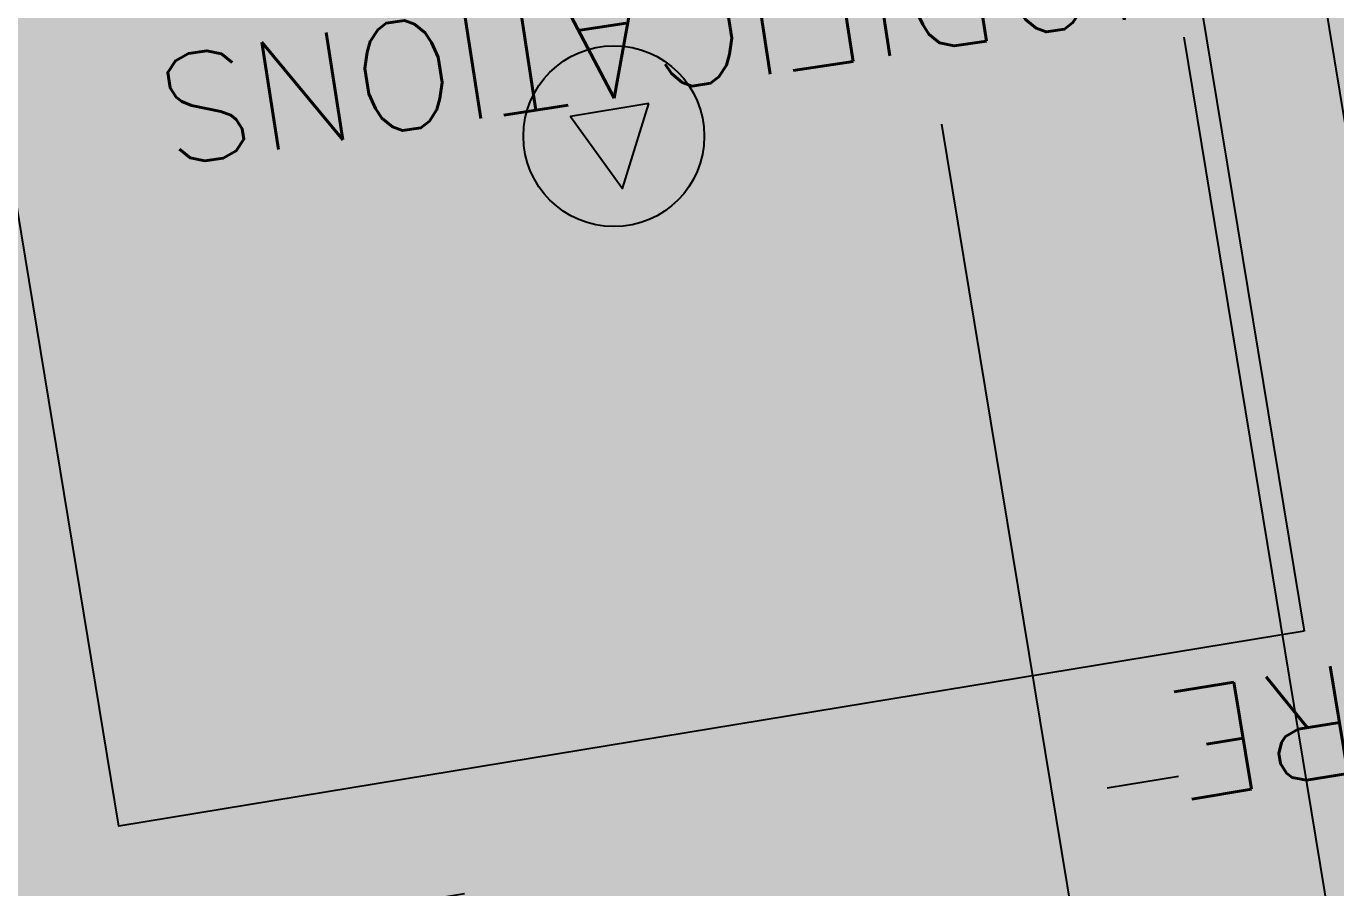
# Model space of a CAD drawing. Header units: millimetres. Extents: x 33240 to 33395, y 51607 to 51720.
# Drawn here: x 33274.606 to 33276.416, y 51677.454 to 51678.645 of the extents above; entities that cross this region are included whole.
import ezdxf

# ---------------------------------------------------------------- set-up
doc = ezdxf.new("R2010")
doc.units = ezdxf.units.MM
doc.header["$LTSCALE"] = 0.3
doc.header["$MEASUREMENT"] = 0
doc.linetypes.add('ACAD_ISO04W100', pattern=[30, 24, -3, 0, -3])
doc.linetypes.add('ACAD_ISO08W100', pattern=[36, 24, -3, 6, -3])
for name, color, linetype in [('00-TRAMES-BAT', 7, 'ACAD_ISO08W100'), ('07-REVT-SOL', 8, 'CONTINUOUS'), ('10-ANN-TEXTE', 3, 'CONTINUOUS'), ('15-PLAF-TECHN-TEMPORAIRE', 113, 'CONTINUOUS')]:
    doc.layers.add(name, color=color, linetype=linetype)
doc.styles.add('ANN', font='romans.shx')

msp = doc.modelspace()

# ---------------------------------------------------------------- hatches: boundary and pattern name
at = {"layer": '07-REVT-SOL'}
h = msp.add_hatch(dxfattribs=at)
h.set_pattern_fill('CROSS', color=30, style=0)
h.set_pattern_definition([(189.35057367, (57785.36794, 108093.83487), (-0.2060594638, -0.2872968802), [0.125, -0.375]), (279.35057367, (57785.29612, 108093.88639), (0.2872968802, -0.2060594638), [0.125, -0.375])])
edge = h.paths.add_edge_path()
edge.add_line((33283.3783, 51687.0822), (33282.6443, 51691.5402))
edge.add_line((33282.6443, 51691.5402), (33270.1624, 51689.4848))
edge.add_line((33270.1624, 51689.4848), (33272.7213, 51673.9442))
edge.add_line((33272.7213, 51673.9442), (33273.8232, 51674.1256))
edge.add_line((33273.8232, 51674.1256), (33273.4532, 51676.3726))
edge.add_line((33273.4532, 51676.3726), (33279.4392, 51677.3582))
edge.add_line((33279.4392, 51677.3582), (33280.4429, 51671.2631))
edge.add_line((33280.4429, 51671.2631), (33280.6933, 51669.7425))
edge.add_line((33280.6933, 51669.7425), (33287.1828, 51670.8111))
edge.add_arc((33295.4983, 51677.4321), 10.6295, 146.69633, 218.5278, ccw=False)
edge.add_line((33286.6145, 51683.2685), (33287.3226, 51684.3289))
edge.add_line((33287.3226, 51684.3289), (33288.3032, 51685.5277))
edge.add_line((33288.3032, 51685.5277), (33286.1987, 51687.5466))
edge.add_line((33286.1987, 51687.5466), (33283.3783, 51687.0822))

# ---------------------------------------------------------------- linework, layer by layer
at = {"layer": '00-TRAMES-BAT'}
msp.add_line((33282.6404, 51639.5559), (33273.4698, 51695.2488), dxfattribs=at)
at = {"layer": '10-ANN-TEXTE'}
msp.add_line((33275.8711, 51678.5093), (33276.1496, 51676.8179), dxfattribs=at)
at = {"layer": '15-PLAF-TECHN-TEMPORAIRE', "color": 8, "linetype": 'ACAD_ISO04W100'}
for p, q in [((33276.5673, 51677.6685), (33274.6176, 51689.509)), ((33284.1908, 51678.9238), (33272.6205, 51677.0186))]:
    msp.add_line(p, q, dxfattribs=at)
at = {"layer": '15-PLAF-TECHN-TEMPORAIRE', "ltscale": 10}
msp.add_lwpolyline([(33276.372, 51677.8086), (33274.734, 51677.5389), (33274.4643, 51679.1768), (33276.1023, 51679.4465)], close=True, dxfattribs=at)
at = {"layer": '15-PLAF-TECHN-TEMPORAIRE', "color": 8}
msp.add_lwpolyline([(33275.4665, 51678.5378), (33275.3579, 51678.52), (33275.4301, 51678.4204), (33275.4301, 51678.4204)], close=True, dxfattribs=at)
msp.add_circle((33275.4181, 51678.4927), 0.125, dxfattribs=at)

# ---------------------------------------------------------------- texts
at = {"layer": '10-ANN-TEXTE', "style": 'ANN'}
for s, rotation, p in [('EN ATTENTE DE MODIFICATIONS', 188.7162, (33277.8483, 51679.0696)), ('ETANCHEITE+PIERRE', 189.3506, (33278.1781, 51678.0513))]:
    msp.add_text(s, height=0.15, rotation=rotation, dxfattribs=at).set_placement(p)

doc.saveas('drawing.dxf')
